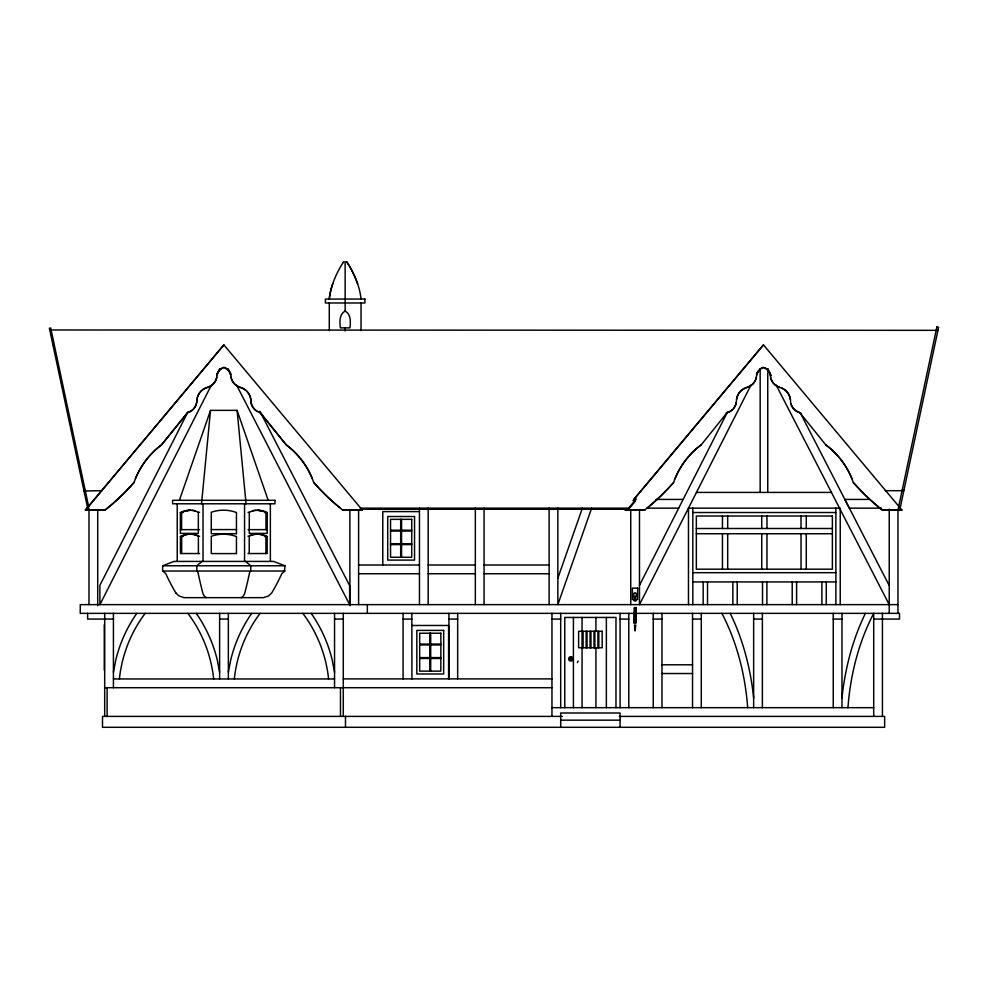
<?xml version="1.0" encoding="UTF-8"?>
<svg xmlns="http://www.w3.org/2000/svg" width="988" height="988" viewBox="0 0 988 988"><rect width="100%" height="100%" fill="white"/><g stroke="black" fill="none" stroke-linecap="round" stroke-linejoin="round"><path stroke-width="1.48" d="M196.958 399.226L196.698 402.548A12.745 12.548 0 0 1 187.609 412.725L161.587 444.896L158.339 447.478A81.127 79.892 0 0 0 135.504 478.649M196.834 401.054L196.958 399.461A14.548 14.326 0 0 1 205.936 388.025L208.653 387.111A13.227 13.029 0 0 0 216.755 377.465L217.076 374.934A10.263 10.102 0 0 1 223.362 367.45L224.4 367.45A10.263 10.102 0 0 1 230.686 374.934L231.007 377.465A13.227 13.029 0 0 0 239.121 387.111L241.825 388.025A14.548 14.326 0 0 1 250.804 399.461M841.961 697.899C845.073 668.715 852.471 639.792 865.402 613.363M847.951 707.667C850.372 674.989 858.547 642.521 873.701 613.363L873.701 716.399M268.193 500.299L237.083 410.366L210.518 410.366L201.527 503.794M113.41 672.173L115.831 659.799A138.481 138.481 0 0 1 136.085 614.363L136.85 613.363M228.339 672.173L230.76 659.799A138.481 138.481 0 0 1 251.014 614.363L251.779 613.363M179.396 500.299L210.518 410.366M557.85 578.215L582.389 508.153M591.639 508.153L557.85 604.631L557.85 508.153M647.807 507.61A218.286 214.964 0 0 0 671.247 485.231L673.581 482.601L675.088 478.427A81.127 79.892 0 0 1 688.636 456.382M570.409 659.663L571.101 658.057M577.387 662.664L578.079 661.058M187.918 411.984L99.899 585.353L99.899 604.631L211.346 385.135M216.915 374.156L219.707 368.672M639.483 585.353L727.514 411.984M750.929 385.135L639.483 604.631L639.483 509.685M756.499 374.156L757.895 371.414M675.088 478.649A81.127 79.892 0 0 1 697.936 447.478L701.184 444.896L727.193 412.502M187.609 412.502L161.587 444.674L158.339 447.255A81.127 79.892 0 0 0 135.504 478.427L133.998 482.601L131.651 485.231A218.286 214.964 0 0 1 108.223 507.61L105.247 510.018L85.462 510.018L223.881 344.874L362.3 510.018L342.515 510.018L339.551 507.387A218.286 214.964 0 0 1 332.968 501.756M85.462 510.018L223.881 344.874M633.95 499.187L763.465 344.874L901.896 510.018L882.111 510.018L879.135 507.61A218.286 214.964 0 0 1 855.694 485.231L853.348 482.601L851.854 478.427A81.127 79.892 0 0 0 840.788 459.395M632.962 500.595L763.465 344.874M360.324 509.277L628.578 509.277L628.578 508.153L636.395 498.841M628.578 509.277L635.408 501.126M133.998 482.366L131.651 485.009A218.286 214.964 0 0 1 108.223 507.387L105.247 509.796L85.462 509.796M201.984 561.419L196.822 565.778L196.822 571.027A4.384 2.828 90 0 1 198.255 573.559A227.981 146.879 -90 0 0 202.849 593.01A7.385 4.767 90 0 0 203.442 594.615L204.281 595.974A8.583 5.533 -90 0 0 206.529 597.641M644.831 510.018L625.046 509.796L644.831 510.018L647.807 507.387A218.286 214.964 0 0 0 671.247 485.009L673.581 482.601M284.458 571.323L284.964 565.778L273.577 561.419L174.012 561.419L162.625 565.778L162.625 571.027L165.749 573.559A190.536 190.536 0 0 0 175.913 593.01M345.145 311.084C339.094 314.246 339.724 322.162 340.354 327.868L349.95 327.868C350.567 322.162 351.209 314.246 345.145 311.084L345.145 261.647M756.339 377.231A13.227 13.029 0 0 1 748.237 386.888L745.532 387.802A14.548 14.326 0 0 0 736.554 399.226L736.295 402.548A12.745 12.548 0 0 1 727.193 412.725L726.304 412.688M790.388 399.461A14.548 14.326 0 0 0 781.409 388.025L778.705 387.111A13.227 13.029 0 0 1 770.603 377.465L770.27 374.934A10.263 10.102 0 0 0 763.983 367.45L762.946 367.45A10.263 10.102 0 0 0 756.66 374.934L756.339 377.465A13.227 13.029 0 0 1 748.237 387.111L745.532 388.025A14.548 14.326 0 0 0 736.554 399.461M770.27 375.168A10.263 10.102 0 0 0 763.983 367.672L762.946 367.672A10.263 10.102 0 0 0 756.66 375.168M53.019 345.269L54.303 344.997M83.894 490.505L85.178 490.233M83.992 490.962L102.11 490.69M88.982 508.153L87.71 508.425L49.4 328.226L50.684 327.954L88.673 506.696M87.981 509.709L89.253 509.438M51.117 329.98L937.945 330.338M885.236 490.69L902.081 490.69M696.454 492.419L831.439 492.419M656.032 499.422L683.116 499.422M869.341 499.422L844.864 499.422L849.297 508.153L881.543 508.153M360.324 508.153L628.578 508.153M647.029 508.153L678.682 508.153M342.515 509.796L362.3 510.018M853.348 482.601L855.694 485.009A218.286 214.964 0 0 0 879.135 507.387L882.111 509.796L901.896 510.018M419.455 511.599L382.788 511.599L382.788 565.013M198.329 512.327L198.329 533.384L180.372 533.384L180.372 512.587A36.828 26.256 90 0 1 198.329 512.327L199.551 512.327M248.037 512.327L249.272 512.327A36.828 26.256 -90 0 1 267.217 512.587L267.217 533.384L249.272 533.384L249.272 512.327M180.372 512.587L182.817 512.587M264.772 512.587L267.217 512.587M692.835 512.525L835.873 512.525M696.33 528.494L832.378 528.494M180.372 529.642L199.551 529.642M211.284 529.58L236.453 529.58M248.037 529.642L267.217 529.642M390.544 530.198L400.683 530.198M401.56 530.198L411.712 530.198M390.544 531.062L400.683 531.062M401.56 531.062L411.712 531.062M696.33 533.73L832.378 533.73M199.613 553.539L180.434 553.539L180.434 536.496A36.828 26.256 -90 0 1 198.39 536.237L199.613 536.237M247.988 536.237L249.211 536.237A36.828 26.256 90 0 1 267.155 536.496L267.155 553.539L247.988 553.539M180.434 536.496L182.879 536.496M264.71 536.496L267.155 536.496M390.544 543.721L400.683 543.721M401.56 543.721L411.712 543.721M390.544 544.598L400.683 544.598M401.56 544.598L411.712 544.598M358.607 565.013L419.455 565.013M428.187 565.013L475.339 565.013M484.071 565.013L549.118 565.013M162.625 565.778L284.964 565.778M162.625 571.027L284.964 571.027L281.852 573.559A190.536 190.536 0 0 1 271.675 593.01L268.501 595.974L263.561 597.654L184.04 597.654L179.087 595.974L175.913 593.01M692.835 572.682L835.873 572.682M358.607 573.744L419.455 573.744M428.187 573.744L475.339 573.744M484.071 573.744L549.118 573.744M692.835 581.932L835.873 581.932M634.741 596.258L635.37 596.258M897.956 604.631L80.25 604.631L80.25 613.363L899.5 613.363L899.5 619.068L873.701 619.068M113.422 619.068L87.623 619.068L87.623 613.363M219.62 619.068L228.352 619.068M334.549 619.068L343.281 619.068M403.092 619.068L411.823 619.068M448.935 619.068L457.666 619.068M551.959 619.068L560.69 619.068M620.069 619.068L628.8 619.068M653.241 619.068L661.972 619.068M692.539 619.068L701.27 619.068M753.646 619.068L762.378 619.068M833.242 619.068L841.974 619.068M411.922 625.478L448.589 625.478L448.589 678.892M419.678 644.065L429.817 644.065M430.694 644.065L440.846 644.065M419.678 644.942L429.817 644.942M430.694 644.942L440.846 644.942M419.678 657.6L429.817 657.6M430.694 657.6L440.846 657.6M419.678 658.477L429.817 658.477M430.694 658.477L440.846 658.477M661.972 664.8L692.539 664.8M661.972 673.532L692.539 673.532M343.281 678.892L551.959 678.892M113.422 678.966L334.549 678.966M104.691 687.697L551.959 687.697M551.959 707.667L873.701 707.667M562.32 716.399L102.493 716.399L102.493 727.304L884.643 727.304L884.643 716.399L619.414 716.399M560.69 720.153L620.069 720.153M902.229 489.999L903.934 490.357M851.854 478.649A81.127 79.892 0 0 0 829.006 447.478L825.758 444.896L799.749 412.502A12.745 12.548 0 0 1 790.993 403.882M778.705 386.888L779.878 387.506M635.692 598.802L636.408 599.84A1.272 1.272 0 0 1 635.778 600.939M245.604 561.419L250.767 565.778L250.767 571.027A4.384 2.828 90 0 0 249.347 573.559A227.981 146.879 90 0 1 244.752 593.01A7.385 4.767 90 0 1 244.16 594.615L243.307 595.974A8.583 5.533 90 0 1 241.072 597.641M313.764 482.366L315.32 484.132M311.134 613.363L311.899 614.363A138.481 138.481 0 0 1 332.153 659.799L334.574 672.173M196.204 613.363L196.97 614.363A138.481 138.481 0 0 1 217.224 659.799L219.645 672.173M730.231 613.363C743.161 639.792 750.559 668.715 753.671 697.899M800.194 412.675L889.225 585.563M767.713 368.672L771.245 375.526M776.185 385.135L889.225 604.631M259.893 411.304L349.629 585.563L349.629 604.631L236.601 385.135M228.117 368.672L230.945 374.156M721.919 613.363C737.085 642.521 745.261 674.989 747.681 707.667M237.083 410.366L246.061 503.794M250.927 400.832L251.063 402.548A12.745 12.548 0 0 0 260.153 412.725L286.174 444.896L289.422 447.478A81.127 79.892 0 0 1 312.257 478.649M250.927 401.054L250.804 399.226A14.548 14.326 0 0 0 241.825 387.802L239.121 386.888A13.227 13.029 0 0 1 231.007 377.231M897.956 509.685L897.956 613.363M889.225 509.092L889.225 613.363M882.432 613.363L882.432 716.399M841.974 613.363L841.974 707.667M840.232 604.631L840.232 508.153L688.475 508.153L688.475 604.631M835.873 508.153L835.873 604.631M833.242 613.363L833.242 707.667M826.264 581.932L826.264 604.631M825.758 444.896L829.006 447.255A81.127 79.892 0 0 1 839.973 458.37M821.905 581.932L821.905 604.631M806.27 516.02L806.27 528.494M806.27 533.73L806.27 569.187M801.021 516.02L801.021 528.494M801.021 533.73L801.021 569.187M800.626 412.688L799.749 412.725A12.745 12.548 0 0 1 790.647 402.548L790.388 399.226A14.548 14.326 0 0 0 781.409 387.802M796.587 581.932L796.587 604.631M792.215 581.932L792.215 604.631M767.75 368.746L767.75 492.419M766.972 516.02L766.972 528.494M766.972 533.73L766.972 569.187M766.898 581.932L766.898 604.631M762.526 581.932L762.526 604.631M762.378 613.363L762.378 707.667M761.736 516.02L761.736 528.494M761.736 533.73L761.736 569.187M760.155 368.512L760.155 492.419M753.646 613.363L753.646 707.667M737.209 581.932L737.209 604.631M732.849 581.932L732.849 604.631M727.687 516.02L727.687 528.494M727.687 533.73L727.687 569.187M722.45 516.02L722.45 528.494M722.45 533.73L722.45 569.187M707.519 581.932L707.519 604.631M703.16 581.932L703.16 604.631M701.27 613.363L701.27 707.667M701.184 444.896L697.936 447.255A81.127 79.892 0 0 0 689.488 455.406M692.835 508.153L692.835 604.631M692.539 613.363L692.539 707.667M661.972 613.363L661.972 707.667M653.241 613.363L653.241 707.667M635.778 624.922L635.123 630.912L634.469 624.922M635.049 596.258L635.049 597.332A1.482 1.482 0 0 1 634.531 598.456A1.791 1.791 0 0 0 633.876 599.84A1.272 1.272 0 0 0 634.815 601.062M630.752 509.685L630.752 604.631M628.8 613.363L628.8 707.667M620.069 613.363L620.069 707.667M620.069 727.304L620.069 712.99L560.69 712.99L560.69 727.304M615.981 707.667L615.981 617.451L564.778 617.451L564.778 707.667M606.373 617.451L606.373 707.667M598.802 631.283L598.802 647.77M597.925 631.283L597.925 647.77M595.925 617.451L595.925 631.283M595.925 647.77L595.925 707.667M594.875 631.283L594.875 647.77M593.998 631.283L593.998 647.77M590.947 631.283L590.947 647.77M590.071 631.283L590.071 647.77M587.02 631.283L587.02 647.77M586.143 631.283L586.143 647.77M583.093 631.283L583.093 647.77M582.056 617.451L582.068 707.667M573.411 617.451L573.423 707.667M560.69 613.363L560.69 707.667M551.959 613.363L551.959 716.399M549.118 508.153L549.118 604.631M484.071 508.153L484.071 604.631M475.339 508.153L475.339 604.631M457.666 613.363L457.666 678.892M448.935 613.363L448.935 678.892M430.694 633.222L430.694 671.136M429.817 633.222L429.817 671.136M428.187 508.153L428.187 604.631M419.455 508.153L419.455 604.631M411.823 613.363L411.922 678.892M403.092 613.363L403.092 678.892M401.56 519.342L401.56 557.257M400.683 519.342L400.683 557.257M367.338 604.631L367.338 613.363M361.028 302.983L361.028 330.585M358.607 509.685L358.607 604.631M349.876 509.462L349.876 605.73M345.491 716.399L345.491 727.304M345.145 327.868L345.145 330.943M343.281 613.363L343.281 716.399M340.477 687.697L340.477 716.399M334.549 613.363L334.549 687.697M329.276 302.983L329.276 330.585M270.366 503.794L270.366 561.419M265.994 529.642L265.994 512.587A36.828 26.256 90 0 0 257.041 510.24M265.933 553.539L265.933 536.496A36.828 26.256 90 0 0 252.409 534.644M249.211 536.237L249.211 553.539M244.555 503.794L244.555 561.419M228.352 613.363L228.352 678.966M219.62 613.363L219.62 678.966M203.034 503.794L203.034 561.419M198.39 536.237L198.39 553.539M181.594 529.642L181.594 512.587A36.828 26.256 -90 0 1 190.561 510.24M181.656 553.539L181.656 536.496A36.828 26.256 -90 0 1 195.179 534.644M177.223 503.794L177.223 561.419M113.422 613.363L113.422 687.697M107.124 687.697L107.124 716.399M104.691 613.363L104.691 716.399M104.308 624.712L104.308 670.123M97.713 509.462L97.713 605.73M88.982 509.685L88.982 604.631M332.746 283.729A61.552 53.303 -90 0 0 329.263 299.055A61.552 53.303 90 0 1 332.746 283.729A94.737 82.041 90 0 1 343.108 262.561M357.582 283.717A94.737 82.041 90 0 0 347.196 262.561A5.558 4.817 90 0 0 346.479 261.647A5.558 4.817 -90 0 1 347.208 262.549A94.737 82.041 -90 0 1 357.582 283.717A61.552 53.303 90 0 1 361.04 299.055M343.095 262.549A5.558 4.817 90 0 1 343.824 261.647M196.674 535.051A36.828 26.256 -90 0 1 198.156 535.582M192.08 510.277A36.828 26.256 -90 0 1 195.118 510.734M187.226 510.858A36.828 26.256 90 0 1 190.252 510.327M249.433 535.582A36.828 26.256 90 0 1 250.915 535.051M252.471 510.734A36.828 26.256 90 0 1 255.509 510.277M257.337 510.327A36.828 26.256 -90 0 1 260.363 510.858M572.694 659.984A2.186 2.186 0 0 1 569.014 660.145A2.186 2.186 0 0 1 570.422 656.736A2.186 2.186 0 0 1 572.904 659.453M234.329 678.966A131.688 131.688 0 0 1 260.091 613.363M119.4 678.966A131.688 131.688 0 0 1 145.162 613.363M302.822 613.363A131.688 131.688 0 0 1 328.584 678.966M187.893 613.363A131.688 131.688 0 0 1 213.655 678.966M196.698 402.326A12.745 12.548 0 0 1 189.128 411.971M197.242 397.744A14.548 14.326 0 0 1 205.936 387.802L208.653 386.888A13.227 13.029 0 0 0 216.755 377.231M258.634 411.971A12.745 12.548 0 0 0 260.153 412.502L286.174 444.674L289.422 447.255A81.127 79.892 0 0 1 299.562 457.37M257.201 411.243A12.745 12.548 0 0 1 251.063 402.326M300.389 458.37A81.127 79.892 0 0 1 312.257 478.427L313.764 482.601L316.111 485.231A218.286 214.964 0 0 0 339.551 507.61M332.166 501.04A218.286 214.964 0 0 1 316.111 485.009M217.076 375.168A10.263 10.102 0 0 1 223.362 367.672L224.4 367.672A10.263 10.102 0 0 1 230.686 375.168M736.295 402.326A12.745 12.548 0 0 1 733.775 408.106M732.701 409.304A12.745 12.548 0 0 1 728.712 411.971M777.494 386.345A13.227 13.029 0 0 1 770.603 377.231M936.896 326.904L897.956 510.104L899.66 510.463L938.6 327.275L936.896 326.904M364.918 299.055L325.385 299.055L325.385 302.983L364.918 302.983L364.918 299.055M274.985 500.299L172.616 500.299L172.616 503.794L274.985 503.794L274.985 500.299M832.378 516.02L696.33 516.02L696.33 569.187L832.378 569.187L832.378 516.02M414.54 516.514L387.704 516.514L387.704 560.097L414.54 560.097L414.54 516.514M411.712 519.342L390.544 519.342L390.544 557.257L411.712 557.257L411.712 519.342M236.453 533.693L211.284 533.693L211.284 512.266A36.828 36.828 0 0 1 236.453 512.525L236.453 533.693M236.453 553.589L211.284 553.589L211.284 536.286A36.828 36.828 0 0 1 236.453 536.546L236.453 553.589M637.668 588.119L632.431 588.119L632.431 599.481L637.668 599.481L637.668 588.119M634.469 607.534L634.148 623.02L634.469 607.534M636.111 607.534L635.778 623.02L636.111 607.534M443.674 630.393L416.837 630.393L416.837 673.977L443.674 673.977L443.674 630.393M602.149 631.283L578.61 631.283L578.61 647.77L602.149 647.77L602.149 631.283M440.846 633.222L419.678 633.222L419.678 671.136L440.846 671.136L440.846 633.222M570.15 660.009A1.297 1.297 0 0 0 572.089 658.885A1.297 1.297 0 0 0 570.15 657.761A1.297 1.297 0 0 0 570.15 660.009M634.185 596.616A1.741 1.741 0 0 0 636.803 595.109A1.741 1.741 0 0 0 634.185 593.603A1.741 1.741 0 0 0 634.185 596.616M634.037 596.863A2.025 2.025 0 0 0 637.075 595.109A2.025 2.025 0 0 0 634.037 593.356A2.025 2.025 0 0 0 634.037 596.863"/></g></svg>
